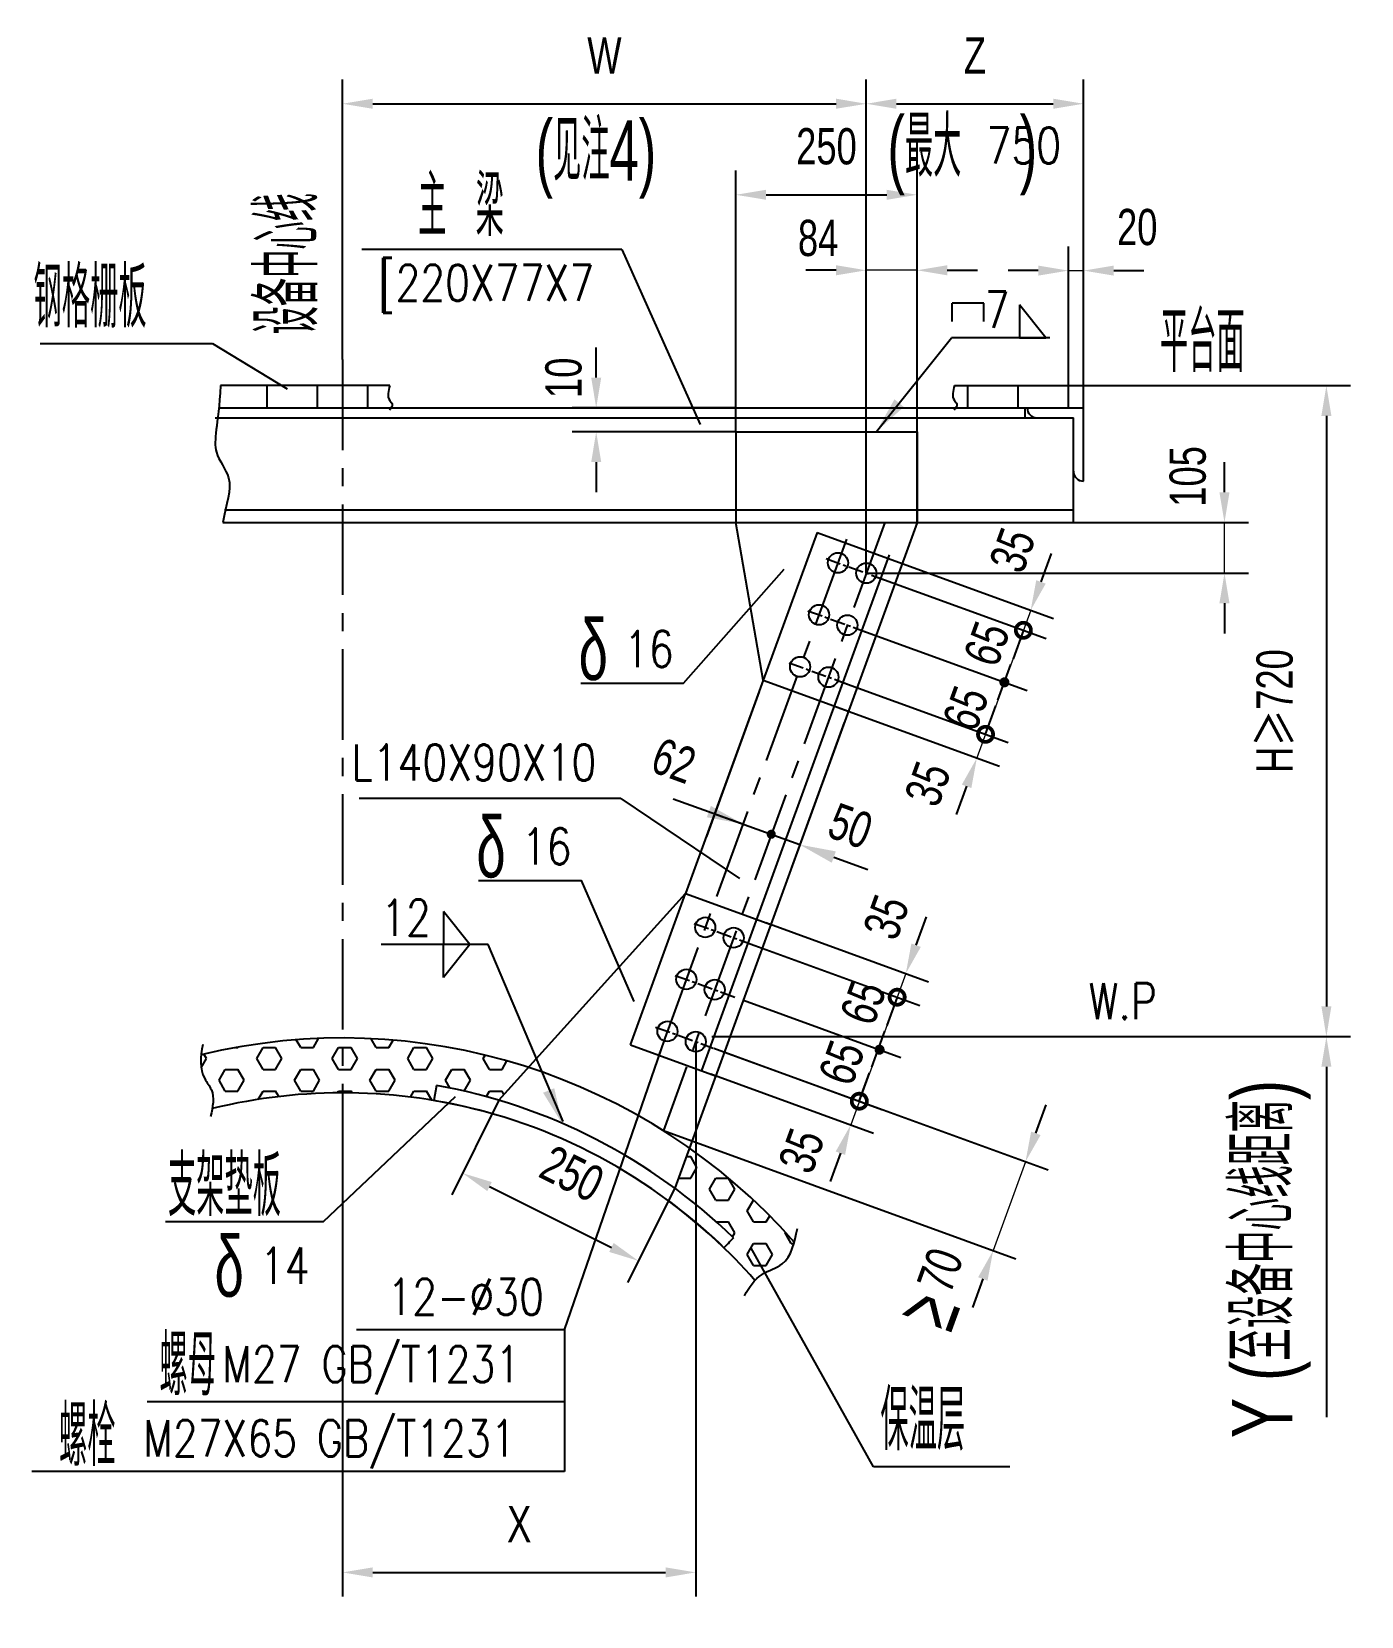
# Model space of a CAD drawing. Extents: x 148 to 221443, y -36682 to 6758.
# Drawn here: x 65364 to 67567, y -21167 to -18542 of the extents above; entities that cross this region are included whole.
import ezdxf
from ezdxf.enums import TextEntityAlignment as Align

# ---------------------------------------------------------------- set-up
doc = ezdxf.new("R2010")
doc.units = 0
doc.header["$LTSCALE"] = 10
doc.header["$MEASUREMENT"] = 0
doc.linetypes.add('CENTERX2', pattern=[4, 2.5, -0.5, 0.5, -0.5])
doc.linetypes.add('PHANTOM', pattern=[2.5, 1.25, -0.25, 0.25, -0.25, 0.25, -0.25])
for name, color, linetype in [('2', 4, 'Continuous'), ('3', 255, 'Continuous'), ('6', 4, 'PHANTOM'), ('9', 6, 'Continuous'), ('CENTER', 1, 'CENTERX2'), ('WHITE', 7, 'Continuous')]:
    doc.layers.add(name, color=color, linetype=linetype)
doc.styles.add('HZ', font='ROMS.SHX', dxfattribs={"width": 0.75, "bigfont": 'GBCBIG.SHX'})
doc.styles.get("Standard").update_dxf_attribs({"font": 'wison_e.shx', "width": 0.75, "bigfont": 'wison_c.shx'})
doc.styles.add('XW', font='ROMANS.shx', dxfattribs={"width": 0.85})
doc.dimstyles.new('DIM1', dxfattribs={"dimscale": 20, "dimtxt": 3, "dimasz": 2.5, "dimexe": 2, "dimexo": 0, "dimgap": 1, "dimtad": 0, "dimdec": 0, "dimzin": 0, "dimdsep": 46, "dimtxsty": 'Standard', "dimcen": 2, "dimclrd": 3, "dimclre": 3, "dimclrt": 3, "dimadec": 0, "dimazin": 0, "dimtfac": 0.666667, "dimtdec": 0, "dimtofl": 0, "dimtmove": 2, "dimatfit": 1, "dimfxl": 2, "dimtvp": 1.333333, "dimtolj": 1, "dimtzin": 0, "dimarcsym": 0})
pattern_1 = [(0, (46184.93, -13296.942), (0, 36.08439), [20.83333, -41.66667]), (120, (46184.93, -13296.942), (-31.25, -18.042196), [20.83333, -41.66667]), (60, (46205.764, -13296.942), (-31.25, 18.042196), [20.83333, -41.66667])]

# ---------------------------------------------------------------- blocks, each defined once
blk = doc.blocks.new('*D1115')
at = {"layer": '2', "color": 3, "linetype": 'Continuous', "lineweight": -2}
for p, q in [((66746.7, -18860.2), (66746.7, -18042.6)), ((67106.5, -18626.2), (67106.5, -18042.6)), ((66796.7, -18082.6), (67056.5, -18082.6))]:
    blk.add_line(p, q, dxfattribs=at)
at = {"layer": '2', "color": 3}
for points in [[(66796.7, -18074.2), (66796.7, -18090.9), (66746.7, -18082.6)], [(67056.5, -18090.9), (67056.5, -18074.2), (67106.5, -18082.6)]]:
    blk.add_solid(points, dxfattribs=at)
at = {"layer": 'Defpoints', "color": 0}
for p in [(67106.5, -18082.6), (67106.5, -18626.2), (66746.7, -18860.2)]:
    blk.add_point(p, dxfattribs=at)
at = {"layer": '2', "color": 3, "insert": (66926.6, -18002.6), "char_height": 60, "attachment_point": 5}
blk.add_mtext('\\A1;Z', dxfattribs=at)
blk = doc.blocks.new('*D1116')
at = {"layer": '2', "color": 3, "linetype": 'Continuous', "lineweight": -2}
for p, q in [((65879.1, -18506.3), (65879.1, -18042.6)), ((66746.7, -18860.2), (66746.7, -18042.6)), ((65929.1, -18082.6), (66696.7, -18082.6))]:
    blk.add_line(p, q, dxfattribs=at)
at = {"layer": '2', "color": 3}
for points in [[(65929.1, -18074.2), (65929.1, -18090.9), (65879.1, -18082.6)], [(66696.7, -18090.9), (66696.7, -18074.2), (66746.7, -18082.6)]]:
    blk.add_solid(points, dxfattribs=at)
at = {"layer": 'Defpoints', "color": 0}
for p in [(66746.7, -18082.6), (65879.1, -18506.3), (66746.7, -18860.2)]:
    blk.add_point(p, dxfattribs=at)
at = {"layer": '2', "color": 3, "insert": (66312.9, -18002.6), "char_height": 60, "attachment_point": 5}
blk.add_mtext('\\A1;W', dxfattribs=at)
blk = doc.blocks.new('*D1117')
at = {"layer": '2', "color": 3, "linetype": 'Continuous', "lineweight": -2}
for p, q in [((66530.7, -18626.2), (66530.7, -18193.4)), ((66830.7, -18626.2), (66830.7, -18193.4)), ((66580.7, -18233.4), (66780.7, -18233.4))]:
    blk.add_line(p, q, dxfattribs=at)
at = {"layer": '2', "color": 3}
for points in [[(66580.7, -18225.1), (66580.7, -18241.7), (66530.7, -18233.4)], [(66780.7, -18241.7), (66780.7, -18225.1), (66830.7, -18233.4)]]:
    blk.add_solid(points, dxfattribs=at)
at = {"layer": 'Defpoints', "color": 0}
for p in [(66830.7, -18233.4), (66530.7, -18626.2), (66830.7, -18626.2)]:
    blk.add_point(p, dxfattribs=at)
at = {"layer": '2', "color": 3, "insert": (66680.7, -18153.4), "char_height": 60, "attachment_point": 5}
blk.add_mtext('\\A1;250', dxfattribs=at)
blk = doc.blocks.new('*D1118')
at = {"layer": '2', "color": 3, "lineweight": -2}
for p, q in [((66764.8, -18866.8), (67044.5, -18968.6)), ((66734.8, -18953.4), (67013.1, -19054.7))]:
    blk.add_line(p, q, dxfattribs=at)
at = {"layer": 'Defpoints', "color": 0}
for p in [(66764.8, -18866.8), (66734.8, -18953.4), (66975.5, -19041.1)]:
    blk.add_point(p, dxfattribs=at)
at = {"layer": '2', "color": 3, "insert": (66946.4, -18977.3), "char_height": 60, "attachment_point": 5, "rotation": 70}
blk.add_mtext('\\A1;65', dxfattribs=at)
blk = doc.blocks.new('_None')
blk = doc.blocks.new('_DotSmall')
at = {"layer": 'WHITE', "color": 0, "const_width": 0.5}
blk.add_lwpolyline([(-0.0625, 0, 1), (0.0625, 0, 1)], format="xyb", close=True, dxfattribs=at)
blk = doc.blocks.new('*D1119')
at = {"layer": '2', "color": 3, "lineweight": -2}
for p, q in [((66806, -18844.2), (67056.6, -18935.4)), ((67036.1, -18874.7), (67053.2, -18827.7)), ((66764.8, -18866.8), (67044.5, -18968.6)), ((67006.9, -18954.9), (66989.8, -19001.9))]:
    blk.add_line(p, q, dxfattribs=at)
at = {"layer": '2', "color": 3}
blk.add_solid([(67028.2, -18871.9), (67043.9, -18877.6), (67019, -18921.7)], dxfattribs=at)
at = {"layer": 'Defpoints', "color": 0}
for p in [(66806, -18844.2), (66764.8, -18866.8), (67006.9, -18954.9)]:
    blk.add_point(p, dxfattribs=at)
at = {"layer": '2', "color": 3, "lineweight": -2, "xscale": 50, "yscale": 50, "zscale": 50, "rotation": 70.0000000000774}
blk.add_blockref('_DotSmall', (67006.9, -18954.9), dxfattribs=at)
at = {"layer": '2', "color": 3, "insert": (66988.9, -18822.2), "char_height": 60, "attachment_point": 5, "rotation": 70}
blk.add_mtext('\\A1;35', dxfattribs=at)
blk = doc.blocks.new('*D1120')
at = {"layer": '2', "color": 3, "lineweight": -2}
for p, q in [((66703.5, -19039.6), (66981.8, -19140.9)), ((66698.2, -19082), (66967.5, -19180)), ((66944.2, -19127.2), (66961.3, -19080.2)), ((66912.8, -19213.3), (66895.7, -19260.3))]:
    blk.add_line(p, q, dxfattribs=at)
at = {"layer": '2', "color": 3}
blk.add_solid([(66920.7, -19216.2), (66905, -19210.5), (66929.9, -19166.3)], dxfattribs=at)
at = {"layer": 'Defpoints', "color": 0}
for p in [(66703.5, -19039.6), (66698.2, -19082), (66929.9, -19166.3)]:
    blk.add_point(p, dxfattribs=at)
at = {"layer": '2', "color": 3, "lineweight": -2, "xscale": 50, "yscale": 50, "zscale": 50, "rotation": 250.0000000000829}
blk.add_blockref('_DotSmall', (66944.2, -19127.2), dxfattribs=at)
at = {"layer": '2', "color": 3, "insert": (66848.6, -19209.3), "char_height": 60, "attachment_point": 5, "rotation": 70}
blk.add_mtext('\\A1;35', dxfattribs=at)
blk = doc.blocks.new('*D1121')
at = {"layer": '2', "color": 3, "linetype": 'Continuous', "lineweight": -2}
for p, q in [((66580.3, -19439.2), (66849.7, -19537.3)), ((66829.2, -19476.6), (66846.3, -19429.6)), ((66555.8, -19474.6), (66835.4, -19576.4)), ((66797.8, -19562.7), (66780.7, -19609.7))]:
    blk.add_line(p, q, dxfattribs=at)
at = {"layer": '2', "color": 3}
blk.add_solid([(66821.4, -19473.7), (66837, -19479.4), (66812.1, -19523.6)], dxfattribs=at)
at = {"layer": 'Defpoints', "color": 0}
for p in [(66580.3, -19439.2), (66555.8, -19474.6), (66797.8, -19562.7)]:
    blk.add_point(p, dxfattribs=at)
at = {"layer": '2', "color": 3, "lineweight": -2, "xscale": 50, "yscale": 50, "zscale": 50, "rotation": 70.00000000009148}
blk.add_blockref('_DotSmall', (66797.8, -19562.7), dxfattribs=at)
at = {"layer": '2', "color": 3, "insert": (66779.9, -19430), "char_height": 60, "attachment_point": 5, "rotation": 70}
blk.add_mtext('\\A1;35', dxfattribs=at)
blk = doc.blocks.new('*D1122')
at = {"layer": '2', "color": 3, "linetype": 'Continuous', "lineweight": -2}
for p, q in [((66494.4, -19647.4), (66772.7, -19748.7)), ((66735.1, -19735), (66752.2, -19688)), ((66489.1, -19689.8), (66758.5, -19787.8)), ((66703.8, -19821.2), (66686.7, -19868.1))]:
    blk.add_line(p, q, dxfattribs=at)
at = {"layer": '2', "color": 3}
blk.add_solid([(66711.6, -19824), (66696, -19818.3), (66720.9, -19774.2)], dxfattribs=at)
at = {"layer": 'Defpoints', "color": 0}
for p in [(66494.4, -19647.4), (66489.1, -19689.8), (66720.9, -19774.2)]:
    blk.add_point(p, dxfattribs=at)
at = {"layer": '2', "color": 3, "lineweight": -2, "xscale": 50, "yscale": 50, "zscale": 50, "rotation": 250.0000000000812}
blk.add_blockref('_DotSmall', (66735.1, -19735), dxfattribs=at)
at = {"layer": '2', "color": 3, "insert": (66639.5, -19817.1), "char_height": 60, "attachment_point": 5, "rotation": 70}
blk.add_mtext('\\A1;35', dxfattribs=at)
blk = doc.blocks.new('*D1123')
at = {"layer": '2', "color": 3, "linetype": 'Continuous', "lineweight": -2}
for p, q in [((66464.2, -19636.4), (66464.2, -20555.6)), ((65879.1, -19773), (65879.1, -20555.6)), ((65929.1, -20515.6), (66414.2, -20515.6))]:
    blk.add_line(p, q, dxfattribs=at)
at = {"layer": '2', "color": 3}
for points in [[(65929.1, -20507.3), (65929.1, -20524), (65879.1, -20515.6)], [(66414.2, -20524), (66414.2, -20507.3), (66464.2, -20515.6)]]:
    blk.add_solid(points, dxfattribs=at)
at = {"layer": 'Defpoints', "color": 0}
for p in [(66464.2, -19636.4), (65879.1, -19773), (66464.2, -20515.6)]:
    blk.add_point(p, dxfattribs=at)
at = {"layer": '2', "color": 3, "insert": (66171.7, -20435.6), "char_height": 60, "attachment_point": 5}
blk.add_mtext('\\A1;X', dxfattribs=at)
blk = doc.blocks.new('*D1124')
at = {"layer": '2', "color": 3, "linetype": 'Continuous', "lineweight": -2}
for p, q in [((66513.2, -19654.2), (67048, -19848.9)), ((67027.5, -19788.2), (67044.6, -19741.2)), ((66410.6, -19783.7), (66994.4, -19996.2)), ((66939.7, -20029.5), (66922.6, -20076.5))]:
    blk.add_line(p, q, dxfattribs=at)
at = {"layer": '2', "color": 3}
for points in [[(67019.7, -19785.4), (67035.4, -19791.1), (67010.4, -19835.2)], [(66947.5, -20032.4), (66931.9, -20026.7), (66956.8, -19982.5)]]:
    blk.add_solid(points, dxfattribs=at)
at = {"layer": 'Defpoints', "color": 0}
for p in [(66513.2, -19654.2), (66410.6, -19783.7), (66956.8, -19982.5)]:
    blk.add_point(p, dxfattribs=at)
at = {"layer": '2', "color": 3, "insert": (66869.3, -20014.9), "char_height": 60, "attachment_point": 5, "rotation": 70}
blk.add_mtext('\\A1;70', dxfattribs=at)
blk = doc.blocks.new('*D1125')
at = {"layer": '2', "color": 3, "linetype": 'Continuous', "lineweight": -2}
for p, q in [((66490.7, -19627.9), (67548.8, -19627.9)), ((67508.8, -19677.9), (67508.8, -20258.6))]:
    blk.add_line(p, q, dxfattribs=at)
at = {"layer": '2', "color": 3}
blk.add_solid([(67517.1, -19677.9), (67500.5, -19677.9), (67508.8, -19627.9)], dxfattribs=at)
at = {"layer": 'Defpoints', "color": 0}
for p in [(66490.7, -19627.9), (67251.9, -20258.6), (67508.8, -20258.6)]:
    blk.add_point(p, dxfattribs=at)
at = {"layer": '2', "color": 3, "insert": (67417.5, -19996.5), "char_height": 100, "attachment_point": 5, "rotation": 90, "style": 'HZ'}
blk.add_mtext('\\A1;Y (至设备中心线距离)', dxfattribs=at)
blk = doc.blocks.new('*D1128')
at = {"layer": '2', "color": 3, "linetype": 'Continuous', "lineweight": -2}
for p, q in [((66138, -19733.5), (66060, -19889.9)), ((66122.6, -19876.4), (66324.5, -19977.2)), ((66429.4, -19878.9), (66351.4, -20035.3))]:
    blk.add_line(p, q, dxfattribs=at)
at = {"layer": '2', "color": 3}
for points in [[(66126.3, -19869), (66118.8, -19883.9), (66077.8, -19854.1)], [(66320.8, -19984.7), (66328.2, -19969.8), (66369.2, -19999.5)]]:
    blk.add_solid(points, dxfattribs=at)
at = {"layer": 'Defpoints', "color": 0}
for p in [(66138, -19733.5), (66429.4, -19878.9), (66369.2, -19999.5)]:
    blk.add_point(p, dxfattribs=at)
at = {"layer": '2', "color": 3, "insert": (66259.2, -19855.2), "char_height": 60, "attachment_point": 5, "rotation": 333.4801}
blk.add_mtext('\\A1;250', dxfattribs=at)
blk = doc.blocks.new('*D1130')
at = {"layer": '2', "color": 3, "linetype": 'Continuous', "lineweight": -2}
for p, q in [((67081.5, -18549.6), (67548.8, -18549.6)), ((67508.8, -18599.6), (67508.8, -19577.9)), ((67291.9, -19627.9), (67548.8, -19627.9))]:
    blk.add_line(p, q, dxfattribs=at)
at = {"layer": '2', "color": 3}
for points in [[(67517.1, -18599.6), (67500.5, -18599.6), (67508.8, -18549.6)], [(67500.5, -19577.9), (67517.1, -19577.9), (67508.8, -19627.9)]]:
    blk.add_solid(points, dxfattribs=at)
at = {"layer": 'Defpoints', "color": 0}
for p in [(67081.5, -18549.6), (67291.9, -19627.9), (67508.8, -19627.9)]:
    blk.add_point(p, dxfattribs=at)
at = {"layer": '2', "color": 3, "insert": (67423.9, -19088.7), "char_height": 60, "attachment_point": 5, "rotation": 90}
blk.add_mtext('\\A1;H{\\fSimSun|b0|i0|c134|p54;≥}720', dxfattribs=at)
blk = doc.blocks.new('*D1132')
at = {"layer": '2', "color": 3, "linetype": 'Continuous', "lineweight": -2}
for p, q in [((66299.3, -18536.2), (66299.3, -18486.2)), ((66530.7, -18586.2), (66259.3, -18586.2)), ((66530.7, -18626.2), (66259.3, -18626.2)), ((66299.3, -18676.2), (66299.3, -18726.2))]:
    blk.add_line(p, q, dxfattribs=at)
at = {"layer": '2', "color": 3}
for points in [[(66291, -18536.2), (66307.6, -18536.2), (66299.3, -18586.2)], [(66307.6, -18676.2), (66291, -18676.2), (66299.3, -18626.2)]]:
    blk.add_solid(points, dxfattribs=at)
at = {"layer": 'Defpoints', "color": 0}
for p in [(66530.7, -18586.2), (66299.3, -18626.2), (66530.7, -18626.2)]:
    blk.add_point(p, dxfattribs=at)
at = {"layer": '2', "color": 3, "insert": (66245.4, -18536.6), "char_height": 60, "attachment_point": 5, "rotation": 90}
blk.add_mtext('\\A1;10', dxfattribs=at)
blk = doc.blocks.new('*D1136')
at = {"layer": '2', "color": 3, "linetype": 'Continuous', "lineweight": -2}
for p, q in [((67340, -18726.2), (67340, -18676.2)), ((66830.7, -18776.2), (67380, -18776.2)), ((66746.7, -18860.2), (67380, -18860.2)), ((67340, -18910.2), (67340, -18960.2))]:
    blk.add_line(p, q, dxfattribs=at)
at = {"layer": '2', "color": 3}
for points in [[(67331.6, -18726.2), (67348.3, -18726.2), (67340, -18776.2)], [(67348.3, -18910.2), (67331.6, -18910.2), (67340, -18860.2)]]:
    blk.add_solid(points, dxfattribs=at)
at = {"layer": 'Defpoints', "color": 0}
for p in [(66830.7, -18776.2), (67340, -18776.2), (66746.7, -18860.2)]:
    blk.add_point(p, dxfattribs=at)
at = {"layer": '2', "color": 3, "insert": (67279.4, -18700), "char_height": 60, "attachment_point": 5, "rotation": 90}
blk.add_mtext('\\A1;105', dxfattribs=at)
blk = doc.blocks.new('*D1137')
at = {"layer": '2', "color": 3, "linetype": 'Continuous', "lineweight": -2}
for p, q in [((66746.7, -18860.2), (66746.7, -18318.5)), ((66830.7, -18776.2), (66830.7, -18318.5)), ((66696.7, -18358.5), (66646.7, -18358.5)), ((66880.7, -18358.5), (66930.7, -18358.5))]:
    blk.add_line(p, q, dxfattribs=at)
at = {"layer": '2', "color": 3}
for points in [[(66696.7, -18366.8), (66696.7, -18350.1), (66746.7, -18358.5)], [(66880.7, -18350.1), (66880.7, -18366.8), (66830.7, -18358.5)]]:
    blk.add_solid(points, dxfattribs=at)
at = {"layer": 'Defpoints', "color": 0}
for p in [(66830.7, -18358.5), (66830.7, -18776.2), (66746.7, -18860.2)]:
    blk.add_point(p, dxfattribs=at)
at = {"layer": '2', "color": 3, "insert": (66666.9, -18305.3), "char_height": 60, "attachment_point": 5}
blk.add_mtext('\\A1;84', dxfattribs=at)
blk = doc.blocks.new('*D1139')
at = {"layer": '2', "color": 3, "linetype": 'Continuous', "lineweight": -2}
for p, q in [((67081.5, -18549.6), (67081.5, -18319)), ((67106.5, -18586.2), (67106.5, -18319)), ((67031.5, -18359), (66981.5, -18359)), ((67156.5, -18359), (67206.5, -18359))]:
    blk.add_line(p, q, dxfattribs=at)
at = {"layer": '2', "color": 3}
for points in [[(67031.5, -18367.3), (67031.5, -18350.7), (67081.5, -18359)], [(67156.5, -18350.7), (67156.5, -18367.3), (67106.5, -18359)]]:
    blk.add_solid(points, dxfattribs=at)
at = {"layer": 'Defpoints', "color": 0}
for p in [(67106.5, -18359), (67081.5, -18549.6), (67106.5, -18586.2)]:
    blk.add_point(p, dxfattribs=at)
at = {"layer": '2', "color": 3, "insert": (67195.5, -18287.2), "char_height": 60, "attachment_point": 5}
blk.add_mtext('\\A1;20', dxfattribs=at)

msp = doc.modelspace()

# ---------------------------------------------------------------- hatches: boundary and pattern name
at = {"layer": '6', "ltscale": 6}
h = msp.add_hatch(dxfattribs=at)
h.set_pattern_fill('HEX', color=256, scale=166.666667, style=0)
h.set_pattern_definition(pattern_1)
edge = h.paths.add_edge_path()
edge.add_line((65879.0791, -20300.0815), (65879.0791, -20209.2002))
edge.add_arc((65879.0791, -21206.5271), 997.327, 90, 103.5852491)
edge.add_spline(control_points=[(65644.8151, -20237.1039), (65643.3627, -20251.1852), (65644.8564, -20271.6304), (65666.2536, -20297.2652), (65665.1938, -20315.1528), (65663.2647, -20326.1478)], knot_values=[19.698196203, 19.698196203, 19.698196203, 19.698196203, 44.393820247, 57.303182116, 76.323478599, 76.323478599, 76.323478599, 76.323478599], degree=3, periodic=0)
edge.add_arc((65879.0791, -21206.5271), 906.4456, 90, 103.7737553, ccw=False)
h = msp.add_hatch(dxfattribs=at)
h.set_pattern_fill('HEX', color=256, scale=166.666667, style=0)
h.set_pattern_definition(pattern_1)
h.paths.add_polyline_path([(66030.313, -20312.7867), (66034.8752, -20287.669, -0.027854855), (66137.9999, -20312.4001), (66187.147, -20257.9728, 0.078669061), (65879.0791, -20209.2002), (65879.0791, -20300.0815, -0.041931209)])
h = msp.add_hatch(dxfattribs=at)
h.set_pattern_fill('HEX', color=256, scale=166.666667, style=0)
h.set_pattern_definition(pattern_1)
edge = h.paths.add_edge_path()
edge.add_line((66526.6558, -20539.9857), (66510.7591, -20556.4317))
edge.add_arc((65879.0791, -21206.5271), 906.4456, 41.0958999, 45.8231209, ccw=False)
edge.add_spline(control_points=[(66562.186, -20610.7011), (66565.7363, -20606.9287), (66578.9411, -20595.6876), (66612.9241, -20586.4411), (66623.4819, -20561.911), (66627.4429, -20547.2756)], knot_values=[32.031214709, 32.031214709, 32.031214709, 32.031214709, 41.576270709, 64.022572381, 89.598805579, 89.598805579, 89.598805579, 89.598805579], degree=3, periodic=0)
edge.add_arc((65879.0791, -21206.5271), 997.327, 41.3775949, 54.8256882)
edge.add_line((66453.6051, -20391.3088), (66429.3997, -20457.8128))
edge.add_arc((65864.6459, -21224.8697), 952.5352, 45.9729507, 53.6372461, ccw=False)

# ---------------------------------------------------------------- linework, layer by layer
at = {"color": 3, "lineweight": 0}
for p, q in [((66830.7467, -18937.3702), (66746.7326, -18937.3702)), ((67081.4534, -18937.8926), (67106.4534, -18937.8926)), ((67339.9818, -19439.1227), (67339.9818, -19355.121)), ((67018.9656, -19500.601), (66929.9246, -19745.2391)), ((66812.0872, -20102.4708), (66720.8819, -20353.0555)), ((67010.4237, -20414.0993), (66956.7966, -20561.4386))]:
    msp.add_line(p, q, dxfattribs=at)
for p, q in [((65957.3523, -19128.4543), (65676.9075, -19128.4543)), ((65753.5363, -19128.4543), (65753.5363, -19165.121)), ((65836.8696, -19128.4543), (65836.8696, -19165.121)), ((65920.2029, -19128.4543), (65920.2029, -19165.121)), ((66892.7098, -19128.4543), (67081.4534, -19128.4543)), ((66914.7867, -19165.121), (66914.7867, -19128.4543)), ((66998.1201, -19165.121), (66998.1201, -19128.4543)), ((67081.4534, -19165.121), (67081.4534, -19128.4543)), ((65675.4071, -19165.121), (67106.4534, -19165.121)), ((67009.7867, -19181.7876), (67009.7867, -19165.121)), ((67009.7867, -19181.7876), (67089.7867, -19181.7876)), ((67089.7867, -19355.121), (67089.7867, -19181.7876)), ((67106.4534, -19286.7635), (67106.4534, -19165.121)), ((66530.7467, -19205.121), (66530.7467, -19355.121)), ((66530.7467, -19205.121), (66830.7467, -19205.121)), ((66830.7467, -19205.121), (66830.7467, -19355.121)), ((67106.4534, -19286.7635), (67106.4534, -19205.121)), ((65680.9348, -19355.121), (66530.7467, -19355.121)), ((66830.7467, -19355.121), (66429.3997, -20457.8128)), ((66576.0129, -19616.4258), (66530.7467, -19355.121)), ((66830.7467, -19355.121), (67089.7867, -19355.121)), ((66576.0129, -19616.4258), (66447.4165, -19969.7414)), ((66569.1725, -19635.2196), (66481.8365, -19875.1732)), ((66576.0129, -19616.4258), (66716.9668, -19667.7288)), ((66137.9999, -20312.4001), (66447.4165, -19969.7414)), ((66447.4165, -19969.7414), (66588.3704, -20021.0445)), ((66034.8752, -20287.669), (66030.313, -20312.7867)), ((66526.6558, -20539.9857), (66510.4392, -20556.7626))]:
    msp.add_line(p, q)
for centre in [(66699.7479, -19422.0217), (66746.7326, -19439.1227), (66668.3961, -19508.1601), (66715.3807, -19525.2612), (66637.0443, -19594.2986), (66684.0289, -19611.3996), (66479.9462, -20025.922), (66526.9308, -20043.023), (66448.5943, -20112.0605), (66495.579, -20129.1615), (66417.2425, -20198.199), (66464.2271, -20215.3)]:
    msp.add_circle(centre, 16.6667)
for centre, radius, start, end in [((67029.7867, -19165.121), 16.6667, 180, 270), ((67106.4534, -19270.0969), 16.6667, 180, 270), ((65864.6459, -21224.8697), 952.5352, 45.9729507, 79.7052582), ((65879.2761, -21204.4299), 904.3449, 45.7393986, 80.3858362)]:
    msp.add_arc(centre, radius, start, end)
at = {"layer": '2', "color": 3, "linetype": 'Continuous'}
for p, q in [((66341.8148, -18902.9032), (65910.8924, -18902.9032)), ((66341.8148, -18902.9032), (66471.4133, -19192.991)), ((66941.2897, -18991.7678), (66888.8925, -18991.7678)), ((66888.8925, -19022.0194), (66888.8925, -18991.7678)), ((66941.2897, -19022.0194), (66941.2897, -18991.7678)), ((65378.0314, -19058.5401), (65663.6406, -19058.5401)), ((65663.6406, -19058.5401), (65787.6552, -19133.6393)), ((66763.5408, -19204.2414), (66887.8318, -19049.2462)), ((67050.7071, -19049.2462), (66887.8318, -19049.2462)), ((66964.6967, -19649.7037), (66986.358, -19590.1898)), ((66710.1263, -19686.5226), (66622.7904, -19926.4762)), ((66340.3539, -19812.3619), (65906.7155, -19812.3619)), ((66340.3539, -19812.3619), (66536.4838, -19944.7352)), ((66542.4305, -19854.6871), (66426.8264, -19813.5698)), ((66495.5173, -19837.5855), (66636.4712, -19888.8885)), ((66692.8528, -19909.4097), (66749.2343, -19929.9309)), ((66046.1902, -19999.6466), (66046.1902, -20054.2611)), ((66089.9249, -20054.2611), (66046.1902, -19999.6466)), ((66120.5722, -20054.2611), (65942.9991, -20054.2611)), ((66046.1902, -20108.8755), (66046.1902, -20054.2611)), ((66089.9249, -20054.2611), (66046.1902, -20108.8755)), ((66244.3974, -20347.2531), (66120.5722, -20054.2611)), ((66543.1927, -20146.4915), (66804.0723, -20241.4439)), ((66246.6897, -20692.5747), (66417.2425, -20198.199)), ((66755.6539, -20257.52), (66777.3152, -20198.0062)), ((66513.2056, -20233.1267), (66772.7204, -20327.5824)), ((66758.72, -20919.8668), (66555.7053, -20556.0005)), ((66246.6897, -20692.5747), (66246.6897, -20927.4121)), ((66984.2973, -20919.8668), (66758.72, -20919.8668))]:
    msp.add_line(p, q, dxfattribs=at)
at = {"layer": '2', "color": 7, "linetype": 'Continuous'}
for p, q in [((67000.4643, -18994.6318), (67000.4643, -19049.2462)), ((67044.199, -19049.2462), (67000.4643, -18994.6318)), ((67000.4643, -19049.2462), (67044.199, -19049.2462))]:
    msp.add_line(p, q, dxfattribs=at)
at = {"layer": '2'}
for p, q in [((66246.6897, -20692.5747), (65902.3935, -20692.5747)), ((66246.6897, -20811.8327), (65555.5847, -20811.8327)), ((66246.6897, -20927.4121), (65364.2446, -20927.4121))]:
    msp.add_line(p, q, dxfattribs=at)
at = {"layer": '2', "color": 3, "linetype": 'Continuous'}
for points in [[(66273.7746, -19621.444), (66443.6948, -19621.444), (66610.8775, -19432.4389)], [(66104.4889, -19948.4939), (66274.4091, -19948.4939), (66361.3996, -20148.485)], [(65585.605, -20512.944), (65847.5578, -20512.944), (66065.969, -20306.3277)]]:
    msp.add_lwpolyline(points, dxfattribs=at)
for points, const_width in [([(66971.1523, -19619.9468, 1), (66979.9023, -19619.9468, 1)], 7.9167), ([(66585.22, -19871.7132, 1), (66593.345, -19871.7132, 1)], 6.875), ([(66764.263, -20228.5469, 1), (66773.013, -20228.5469, 1)], 7.9167), ([(66764.1929, -20227.7631, 1), (66768.7762, -20227.7631, 1)], 3.75)]:
    msp.add_lwpolyline(points, format="xyb", close=True, dxfattribs=dict(at, const_width=const_width))
for radius, start, end in [(997.327, 41.3775949, 103.5852491), (906.4456, 74.6029496, 103.7737553), (906.4456, 41.0958999, 53.269813)]:
    msp.add_arc((65879.0791, -21206.5271), radius, start, end, dxfattribs=at)
at = {"layer": '2'}
msp.add_solid([(66808.8782, -19163.6888), (66793.2753, -19151.1768), (66763.5408, -19204.2414)], dxfattribs=at)
at = {"layer": '2', "color": 3, "linetype": 'Continuous'}
for points in [[(66489.3365, -19824.6941), (66482.4961, -19843.4879), (66542.2979, -19854.6122)], [(66696.273, -19900.0128), (66689.4326, -19918.8066), (66636.4712, -19888.8885)], [(66229.8454, -20292.3368), (66211.3328, -20299.9054), (66243.2951, -20351.6588)]]:
    msp.add_solid(points, dxfattribs=at)
at = {"layer": '3', "ltscale": 6}
for p, q in [((65668.3883, -19181.7876), (67009.7867, -19181.7876)), ((65683.3927, -19334.2291), (67089.7867, -19334.2291)), ((66530.7467, -19355.121), (66830.7467, -19355.121)), ((66665.0539, -19371.7876), (66576.0129, -19616.4258)), ((66665.0539, -19371.7876), (66806.0077, -19423.0906)), ((66784.4757, -19408.5193), (66473.4686, -20263.0044)), ((66356.2111, -20220.3261), (66447.4165, -19969.7414)), ((66356.2111, -20220.3261), (66497.165, -20271.6292))]:
    msp.add_line(p, q, dxfattribs=at)
at = {"layer": '9'}
for points, knots in [([(65676.9075, -19128.4543), (65673.4905, -19196.2796), (65657.6706, -19234.0786), (65703.9327, -19286.9681), (65685.1851, -19324.199), (65680.9348, -19355.121)], [0, 0, 0, 0, 39.248188141, 67.529390157, 109.117499153, 109.117499153, 109.117499153, 109.117499153]), ([(65647.4844, -20220.1762), (65643.4426, -20240.3573), (65641.1734, -20267.218), (65669.0298, -20300.5912), (65664.0112, -20323.5663), (65660.6421, -20338.9899)], [9.951640217, 9.951640217, 9.951640217, 9.951640217, 44.393820247, 57.303182116, 83.670348965, 83.670348965, 83.670348965, 83.670348965]), ([(66545.14, -20636.341), (66552.4052, -20621.9085), (66568.0599, -20598.6483), (66620.3386, -20584.4237), (66627.7878, -20547.9289), (66632.477, -20524.9556)], [13.598303043, 13.598303043, 13.598303043, 13.598303043, 41.576270709, 64.022572381, 102.159160562, 102.159160562, 102.159160562, 102.159160562])]:
    msp.add_open_spline(points, degree=3, knots=knots, dxfattribs=at)
for points in [[(65957.3523, -19128.4543), (65957.3212, -19153.1723), (65961.3668, -19159.2363), (65956.8155, -19169.3431)], [(66892.7098, -19128.4543), (66892.6788, -19153.1723), (66896.7243, -19159.2363), (66892.173, -19169.3431)]]:
    msp.add_spline(points, degree=3, dxfattribs=at)
at = {"layer": 'CENTER', "ltscale": 6}
for p, q in [((65879.0791, -19085.2241), (65879.0791, -20351.9171)), ((66777.3067, -19355.121), (66410.6, -20362.6393)), ((66713.9988, -19382.8678), (66402.9917, -20237.3529))]:
    msp.add_line(p, q, dxfattribs=at)
at = {"layer": 'CENTER'}
for p, q in [((66680.0173, -19414.8403), (66775.0359, -19449.4242)), ((66650.0302, -19501.4755), (66745.5653, -19536.2474)), ((66618.6783, -19587.614), (66714.2135, -19622.3859)), ((66461.5803, -20019.2374), (66561.3877, -20055.5643)), ((66430.2284, -20105.3759), (66530.0358, -20141.7028)), ((66397.5118, -20191.0176), (66493.047, -20225.7896))]:
    msp.add_line(p, q, dxfattribs=at)

# ---------------------------------------------------------------- texts
at = {"layer": '2', "color": 3, "linetype": 'Continuous'}
for s, height, style, width, p in [('(见注4)', 100, 'HZ', 0.65, (66198.9087, -18788.8206)), ('(最大    )', 100, 'HZ', 0.65, (66781.6808, -18782.8332)), ('750', 60, 'XW', 0.8, (66945.9545, -18760.623)), ('主  梁', 100, 'HZ', 0.65, (66004.5197, -18880.6256)), ('钢格栅板', 100, 'HZ', 0.65, (65367.3713, -19032.132)), ('[220X77X7', 60, 'XW', 0.8, (65938.0786, -18988.0989)), ('平台面', 100, 'HZ', 0.65, (67233.2015, -19105.9336)), ('δ', 100, 'HZ', 0.65, (66270.234, -19616.0905)), ('16', 60, 'XW', 0.8, (66345.2951, -19594.7514)), ('L140X90X10', 60, 'XW', 0.8, (65894.2176, -19782.8027)), ('δ', 100, 'HZ', 0.65, (66100.9483, -19943.1404)), ('16', 60, 'XW', 0.8, (66176.0095, -19921.8013)), ('W.P', 60, 'XW', 0.8, (67114.9988, -20178.2279)), ('支架垫板', 100, 'HZ', 0.65, (65589.9743, -20504.1362)), ('δ', 100, 'HZ', 0.65, (65667.1827, -20637.7019)), ('14', 60, 'XW', 0.8, (65742.2439, -20616.3629)), ('12-%%c30', 60, 'XW', 0.8, (65953.464, -20668.085)), ('螺母', 100, 'HZ', 0.65, (65575.8416, -20801.2428)), ('M27 GB/T1231', 60, 'XW', 0.8, (65679.7282, -20779.5408)), ('保温层', 100, 'HZ', 0.65, (66770.0738, -20892.1953)), ('螺栓', 100, 'HZ', 0.65, (65409.5708, -20918.3051)), ('M27X65 GB/T1231', 60, 'XW', 0.8, (65548.7145, -20902.2476))]:
    msp.add_text(s, height=height, dxfattribs=dict(at, style=style, width=width)).set_placement(p)
at = {"layer": '2', "color": 3, "linetype": 'Continuous', "style": 'HZ', "width": 0.65}
for s, rotation, p in [('设备中心线', 90, (65837.6411, -19043.5307)), ('≥', 70, (66886.6292, -20699.3734))]:
    msp.add_text(s, height=100, rotation=rotation, dxfattribs=at).set_placement(p)
at = {"layer": '2', "color": 3, "linetype": 'Continuous', "style": 'XW', "width": 0.8}
for s, p in [('7', (66984.2395, -19002.5845)), ('12', (66025.4015, -20009.8384))]:
    msp.add_text(s, height=60, dxfattribs=at).set_placement(p, align=Align.MIDDLE_RIGHT)
at = {"layer": '2', "color": 3, "linetype": 'Continuous', "width": 0.75}
for s, p in [('62', (66386.2987, -19766.3853)), ('50', (66678.9003, -19874.4629))]:
    msp.add_text(s, height=60, rotation=340, dxfattribs=at).set_placement(p)
at = {"layer": '2', "color": 3, "insert": (66911.4781, -19663.0651), "char_height": 60, "attachment_point": 5, "rotation": 70}
msp.add_mtext('65', dxfattribs=at)
at = {"layer": '2', "color": 3, "linetype": 'Continuous', "char_height": 60, "attachment_point": 5, "rotation": 70}
for insert in [(66741.648, -20150.2451), (66706.0386, -20250.1444)]:
    msp.add_mtext('65', dxfattribs=dict(at, insert=insert))

# ---------------------------------------------------------------- dimensions: what is measured, and where the dimension line sits
at = {"layer": '2', "color": 3, "linetype": 'Continuous'}
for base, p1, p2, text, picture, middle in [((66746.7326, -18661.4572), (65879.0791, -19085.2241), (66746.7326, -19439.1227), 'W', '*D1116', (66312.9058, -18581.4572)), ((67106.4534, -18661.4572), (66746.7326, -19439.1227), (67106.4534, -19205.121), 'Z', '*D1115', (66926.593, -18581.4572)), ((66830.7467, -18812.3026), (66530.7467, -19205.121), (66830.7467, -19205.121), '250', '*D1117', (66680.7467, -18732.3026)), ((66464.2271, -21094.5356), (65879.0791, -20351.9171), (66464.2271, -20215.3), 'X', '*D1123', (66171.6531, -21014.5356))]:
    dim = msp.add_linear_dim(base=base, p1=p1, p2=p2, text=text, dimstyle='DIM1', dxfattribs=at)
    dim.commit()
    dim.dimension.update_dxf_attribs({"geometry": picture, "text_midpoint": middle, "insert": (0, -578.8895)})
dim = msp.add_linear_dim(base=(66830.7467, -18937.3702), p1=(66746.7326, -19439.1227), p2=(66830.7467, -19355.121), dimstyle='DIM1', dxfattribs=at)
dim.commit()
dim.dimension.update_dxf_attribs({"geometry": '*D1137', "text_midpoint": (66666.9387, -18884.156), "dimtype": 160, "insert": (0, -578.8895)})
dim = msp.add_linear_dim(base=(67106.4534, -18937.8926), p1=(67081.4534, -19128.4543), p2=(67106.4534, -19165.121), text='20', dimstyle='DIM1', dxfattribs=at)
dim.commit()
dim.dimension.update_dxf_attribs({"geometry": '*D1139', "text_midpoint": (67195.4799, -18866.1113), "dimtype": 160, "insert": (0, -578.8895)})
for base, p1, p2, angle, text, picture, middle in [((66299.3131, -19205.121), (66530.7467, -19165.121), (66530.7467, -19205.121), 90, '10', '*D1132', (66245.3583, -19115.4419)), ((67339.9818, -19355.121), (66746.7326, -19439.1227), (66830.7467, -19355.121), 90, '105', '*D1136', (67279.417, -19278.8813)), ((66956.7966, -20561.4386), (66513.2056, -20233.1267), (66410.6, -20362.6393), 70, '70', '*D1124', (66869.2624, -20593.8183))]:
    dim = msp.add_linear_dim(base=base, p1=p1, p2=p2, angle=angle, text=text, dimstyle='DIM1', dxfattribs=at)
    dim.commit()
    dim.dimension.update_dxf_attribs({"geometry": picture, "text_midpoint": middle, "dimtype": 160, "insert": (0, -578.8895)})
dim = msp.add_linear_dim(base=(67508.805, -20206.7495), p1=(67081.4534, -19128.4543), p2=(67291.8788, -20206.7495), angle=90, text='H{\\fSimSun|b0|i0|c134|p54;≥}720', dimstyle='DIM1', dxfattribs=at)
dim.commit()
dim.dimension.update_dxf_attribs({"geometry": '*D1130', "text_midpoint": (67423.8888, -19667.6019), "insert": (0, -578.8895)})
at = {"layer": '2'}
for base, p1, p2, text, override, picture, middle in [((67006.8792, -19533.8083), (66806.0077, -19423.0906), (66764.7934, -19445.6963), '35', {"dimblk2": 'DOTSMALL', "dimsah": 1, "dimcen": 0}, '*D1119', (66988.9209, -19401.1217)), ((66975.5273, -19619.9468), (66764.7934, -19445.6963), (66734.8063, -19532.3315), '65', {"dimblk1": 'NONE', "dimblk2": 'NONE', "dimsah": 1, "dimsd1": 1, "dimsd2": 1}, '*D1118', (66946.4332, -19556.1895)), ((66929.9246, -19745.2391), (66703.4545, -19618.47), (66698.1729, -19660.8884), '35', {"dimblk1": 'DOTSMALL', "dimsah": 1}, '*D1120', (66848.5788, -19788.1656))]:
    dim = msp.add_linear_dim(base=base, p1=p1, p2=p2, angle=250, text=text, dimstyle='DIM1', override=override, dxfattribs=at)
    dim.commit()
    dim.dimension.update_dxf_attribs({"geometry": picture, "text_midpoint": middle, "dimtype": 160, "insert": (0, -578.8895)})
at = {"layer": '2', "color": 3, "linetype": 'Continuous'}
for base, p1, p2, angle, text, override, picture, middle in [((66797.8364, -20141.6246), (66580.3355, -20018.12), (66555.7507, -20053.5126), 250, '35', {"dimblk2": 'DOTSMALL', "dimsah": 1, "dimcen": 0}, '*D1121', (66779.8781, -20008.938)), ((67508.805, -20837.4447), (66490.7348, -20206.7495), (67251.8788, -20837.4447), 90, 'Y (至设备中心线距离)', {"dimtxt": 5, "dimtxsty": 'HZ', "dimblk2": 'NONE', "dimsah": 1, "dimcen": 0, "dimse2": 1}, '*D1125', (67417.5125, -20575.4361)), ((66720.8819, -20353.0555), (66494.4117, -20226.2863), (66489.1301, -20268.7047), 250, '35', {"dimblk1": 'DOTSMALL', "dimsah": 1}, '*D1122', (66639.536, -20395.982))]:
    dim = msp.add_linear_dim(base=base, p1=p1, p2=p2, angle=angle, text=text, dimstyle='DIM1', override=override, dxfattribs=at)
    dim.commit()
    dim.dimension.update_dxf_attribs({"geometry": picture, "text_midpoint": middle, "dimtype": 160, "insert": (0, -578.8895)})
dim = msp.add_aligned_dim(p1=(66137.9999, -20312.4001), p2=(66429.3997, -20457.8128), distance=-134.7954, text='250', dimstyle='DIM1', dxfattribs=at)
dim.commit()
dim.dimension.update_dxf_attribs({"geometry": '*D1128', "text_midpoint": (66259.2332, -20434.1363), "insert": (0, -578.8895)})

doc.saveas('drawing.dxf')
